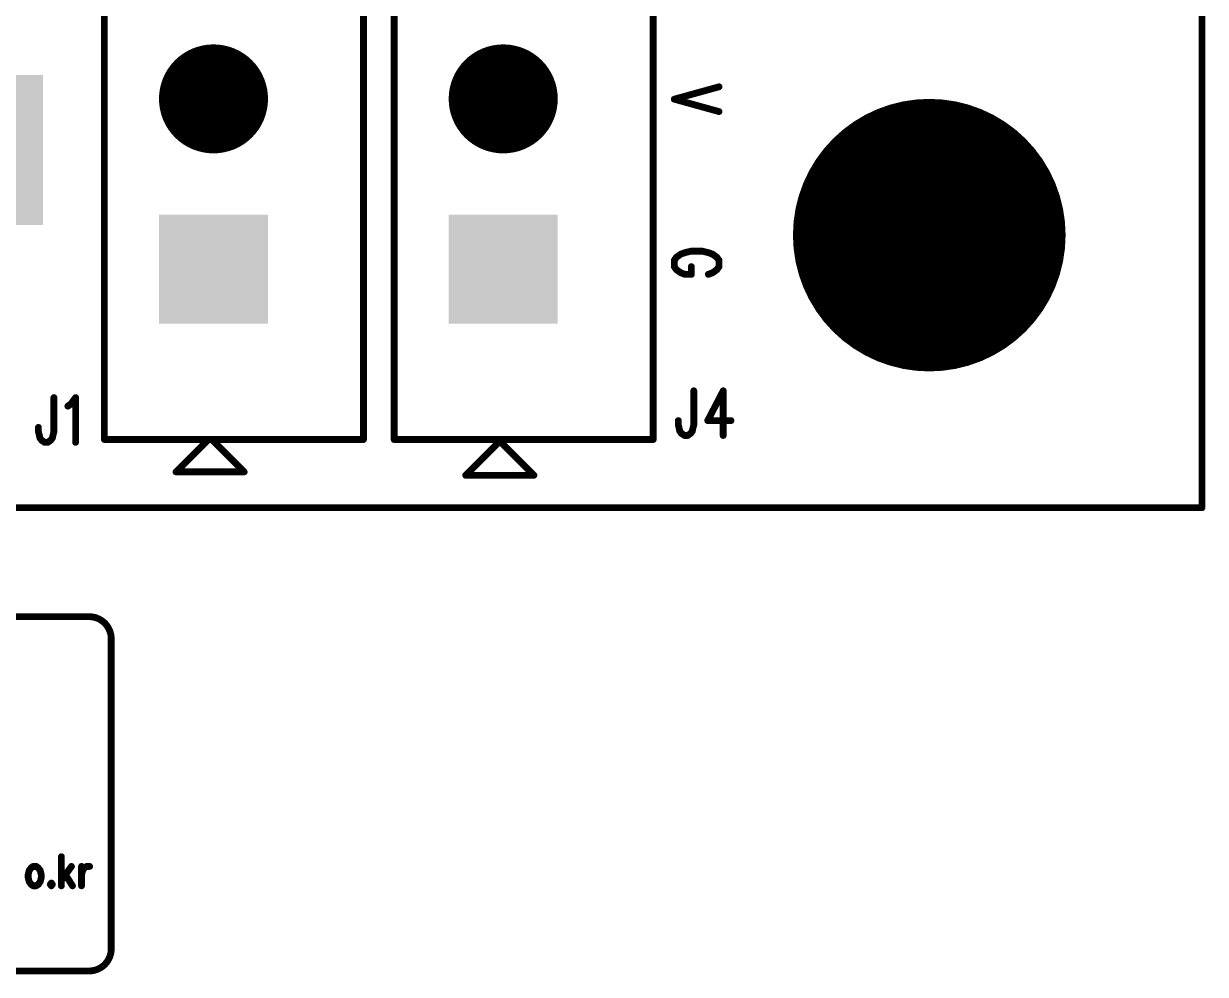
# Model space of a CAD drawing. Extents: x 98.7 to 144.1, y 93.1 to 144.1.
# Drawn here: x 126.72 to 144.05, y 93.15 to 107.1 of the extents above; entities that cross this region are included whole.
import ezdxf

# ---------------------------------------------------------------- set-up
doc = ezdxf.new("R2010")
doc.units = 0
doc.layers.get('0').update_dxf_attribs({"linetype": 'CONTINUOUS'})
doc.layers.add('MASK-TOP_PHO', color=10, linetype='CONTINUOUS')
doc.layers.add('SILK-TOP_PHO', color=9, linetype='CONTINUOUS')

# ---------------------------------------------------------------- blocks, each defined once
blk = doc.blocks.new('ROUND_1')
at = {"const_width": 0.050038}
blk.add_lwpolyline([(-0.025018, 0, 1), (0.025018, 0, 1)], format="xyb", close=True, dxfattribs=at)
blk = doc.blocks.new('SQUARE_28')
blk.add_solid([(0.799972, 0.799972), (0.799972, -0.799972), (-0.799972, 0.799972), (-0.799972, -0.799972)])
blk = doc.blocks.new('ROUND_32')
at = {"const_width": 1.999996}
blk.add_lwpolyline([(-0.999998, 0, 1), (0.999998, 0, 1)], format="xyb", close=True, dxfattribs=at)
blk = doc.blocks.new('ROUND_49')
at = {"const_width": 0.799972}
blk.add_lwpolyline([(-0.399986, 0, 1), (0.399986, 0, 1)], format="xyb", close=True, dxfattribs=at)
blk = doc.blocks.new('SQUARE_171')
blk.add_solid([(1.099946, 1.099946), (1.099946, -1.099946), (-1.099946, 1.099946), (-1.099946, -1.099946)])

msp = doc.modelspace()

# ---------------------------------------------------------------- linework, layer by layer
at = {"layer": 'MASK-TOP_PHO'}
for points, const_width in [([(143.999966, 100.000054), (143.999966, 143.999966)], 0.100076), ([(124.100082, 105.24998), (125.899926, 105.24998)], 2.199892), ([(100.000054, 100.000054), (143.999966, 100.000054)], 0.100076), ([(127.674878, 98.400108), (100.374958, 98.400108)], 0.100076), ([(127.999998, 93.525086), (127.999998, 98.074988)], 0.100076), ([(127.268986, 94.87662), (127.268986, 94.4499)], 0.100076), ([(126.796292, 94.67342), (126.78156, 94.61246)], 0.100076), ([(126.78156, 94.61246), (126.78156, 94.57182)], 0.100076), ([(126.825756, 94.71406), (126.796292, 94.67342)], 0.100076), ([(126.855474, 94.73438), (126.825756, 94.71406)], 0.100076), ([(126.89967, 94.73438), (126.855474, 94.73438)], 0.100076), ([(126.929134, 94.71406), (126.89967, 94.73438)], 0.100076), ([(126.958852, 94.67342), (126.929134, 94.71406)], 0.100076), ([(126.973584, 94.61246), (126.958852, 94.67342)], 0.100076), ([(126.973584, 94.57182), (126.973584, 94.61246)], 0.100076), ([(127.416814, 94.73438), (127.268986, 94.53118)], 0.100076), ([(127.328168, 94.61246), (127.431546, 94.4499)], 0.100076), ([(127.564388, 94.73438), (127.564388, 94.4499)], 0.100076), ([(127.564388, 94.61246), (127.57912, 94.67342)], 0.100076), ([(127.57912, 94.67342), (127.608838, 94.71406)], 0.100076), ([(127.608838, 94.71406), (127.638302, 94.73438)], 0.100076), ([(127.638302, 94.73438), (127.682752, 94.73438)], 0.100076), ([(126.78156, 94.57182), (126.796292, 94.51086)], 0.100076), ([(126.796292, 94.51086), (126.825756, 94.47022)], 0.100076), ([(126.825756, 94.47022), (126.855474, 94.4499)], 0.100076), ([(126.855474, 94.4499), (126.89967, 94.4499)], 0.100076), ([(126.89967, 94.4499), (126.929134, 94.47022)], 0.100076), ([(126.929134, 94.47022), (126.958852, 94.51086)], 0.100076), ([(126.958852, 94.51086), (126.973584, 94.57182)], 0.100076), ([(127.121412, 94.49054), (127.106426, 94.47022)], 0.100076), ([(127.106426, 94.47022), (127.121412, 94.4499)], 0.100076), ([(127.136144, 94.47022), (127.121412, 94.49054)], 0.100076), ([(127.121412, 94.4499), (127.136144, 94.47022)], 0.100076), ([(100.374958, 93.199966), (127.674878, 93.199966)], 0.100076)]:
    msp.add_lwpolyline(points, dxfattribs=dict(at, const_width=const_width))
at = {"layer": 'MASK-TOP_PHO', "const_width": 0.100076}
for points in [[(127.999998, 98.074988, 0.4142136), (127.674878, 98.400108)], [(127.674878, 93.199966, 0.4142136), (127.999998, 93.525086)]]:
    msp.add_lwpolyline(points, format="xyb", dxfattribs=at)
at = {"layer": 'SILK-TOP_PHO', "const_width": 0.100076}
for points in [[(143.999966, 100.000054), (143.999966, 143.999966)], [(132.150104, 101.000052), (132.150104, 113.4999)], [(135.949944, 113.4999), (135.949944, 101.000052)], [(127.899922, 101.000052), (127.899922, 111.000032)], [(131.700016, 111.000032), (131.700016, 101.000052)], [(136.915652, 106.177334), (136.259316, 105.99547)], [(136.915652, 105.813606), (136.259316, 105.99547)], [(136.290558, 103.674926), (136.259316, 103.62946)], [(136.259316, 103.62946), (136.259316, 103.538528)], [(136.353042, 103.720392), (136.290558, 103.674926)], [(136.415526, 103.743252), (136.353042, 103.720392)], [(136.509252, 103.765858), (136.415526, 103.743252)], [(136.665716, 103.765858), (136.509252, 103.765858)], [(136.759442, 103.743252), (136.665716, 103.765858)], [(136.821926, 103.720392), (136.759442, 103.743252)], [(136.88441, 103.674926), (136.821926, 103.720392)], [(136.915652, 103.62946), (136.88441, 103.674926)], [(136.915652, 103.538528), (136.915652, 103.62946)], [(136.259316, 103.538528), (136.290558, 103.493062)], [(136.290558, 103.493062), (136.353042, 103.44785)], [(136.353042, 103.44785), (136.415526, 103.42499)], [(136.509252, 103.538528), (136.509252, 103.42499)], [(136.759442, 103.42499), (136.821926, 103.44785)], [(136.821926, 103.44785), (136.88441, 103.493062)], [(136.88441, 103.493062), (136.915652, 103.538528)], [(136.415526, 103.42499), (136.509252, 103.42499)], [(136.545574, 101.71557), (136.545574, 101.215698)], [(136.977374, 101.71557), (136.750044, 101.278182)], [(136.977374, 101.71557), (136.977374, 101.059488)], [(127.159004, 101.615748), (127.159004, 101.115622)], [(127.409194, 101.521768), (127.477266, 101.615748)], [(127.477266, 101.615748), (127.477266, 100.959412)], [(127.363728, 101.490526), (127.409194, 101.521768)], [(136.318244, 101.215698), (136.318244, 101.278182)], [(136.34085, 101.121972), (136.318244, 101.215698)], [(136.545574, 101.215698), (136.522714, 101.121972)], [(136.750044, 101.278182), (137.090912, 101.278182)], [(126.931928, 101.115622), (126.931928, 101.178106)], [(126.954534, 101.021896), (126.931928, 101.115622)], [(126.977394, 100.990654), (126.954534, 101.021896)], [(127.136398, 101.021896), (127.113538, 100.990654)], [(127.159004, 101.115622), (127.136398, 101.021896)], [(136.36371, 101.09073), (136.34085, 101.121972)], [(136.409176, 101.059488), (136.36371, 101.09073)], [(136.454642, 101.059488), (136.409176, 101.059488)], [(136.500108, 101.09073), (136.454642, 101.059488)], [(136.522714, 101.121972), (136.500108, 101.09073)], [(127.022606, 100.959412), (126.977394, 100.990654)], [(127.068072, 100.959412), (127.022606, 100.959412)], [(127.113538, 100.990654), (127.068072, 100.959412)], [(131.700016, 101.000052), (127.899922, 101.000052)], [(128.949958, 100.525072), (129.424938, 101.000052)], [(129.474976, 101.000052), (129.949956, 100.525072)], [(135.949944, 101.000052), (132.150104, 101.000052)], [(133.199886, 100.475034), (133.67512, 100.950014)], [(133.724904, 100.950014), (134.199884, 100.475034)], [(129.949956, 100.525072), (128.949958, 100.525072)], [(134.199884, 100.475034), (133.199886, 100.475034)], [(100.000054, 100.000054), (143.999966, 100.000054)], [(127.674878, 98.400108), (100.374958, 98.400108)], [(127.999998, 93.525086), (127.999998, 98.074988)], [(127.268986, 94.87662), (127.268986, 94.4499)], [(126.796292, 94.67342), (126.78156, 94.61246)], [(126.78156, 94.61246), (126.78156, 94.57182)], [(126.825756, 94.71406), (126.796292, 94.67342)], [(126.855474, 94.73438), (126.825756, 94.71406)], [(126.89967, 94.73438), (126.855474, 94.73438)], [(126.929134, 94.71406), (126.89967, 94.73438)], [(126.958852, 94.67342), (126.929134, 94.71406)], [(126.973584, 94.61246), (126.958852, 94.67342)], [(126.973584, 94.57182), (126.973584, 94.61246)], [(127.416814, 94.73438), (127.268986, 94.53118)], [(127.328168, 94.61246), (127.431546, 94.4499)], [(127.564388, 94.73438), (127.564388, 94.4499)], [(127.564388, 94.61246), (127.57912, 94.67342)], [(127.57912, 94.67342), (127.608838, 94.71406)], [(127.608838, 94.71406), (127.638302, 94.73438)], [(127.638302, 94.73438), (127.682752, 94.73438)], [(126.78156, 94.57182), (126.796292, 94.51086)], [(126.796292, 94.51086), (126.825756, 94.47022)], [(126.825756, 94.47022), (126.855474, 94.4499)], [(126.855474, 94.4499), (126.89967, 94.4499)], [(126.89967, 94.4499), (126.929134, 94.47022)], [(126.929134, 94.47022), (126.958852, 94.51086)], [(126.958852, 94.51086), (126.973584, 94.57182)], [(127.121412, 94.49054), (127.106426, 94.47022)], [(127.106426, 94.47022), (127.121412, 94.4499)], [(127.136144, 94.47022), (127.121412, 94.49054)], [(127.121412, 94.4499), (127.136144, 94.47022)], [(100.374958, 93.199966), (127.674878, 93.199966)]]:
    msp.add_lwpolyline(points, dxfattribs=at)
for points in [[(127.999998, 98.074988, 0.4142136), (127.674878, 98.400108)], [(127.674878, 93.199966, 0.4142136), (127.999998, 93.525086)]]:
    msp.add_lwpolyline(points, format="xyb", dxfattribs=at)

# ---------------------------------------------------------------- block references
at = {"layer": 'MASK-TOP_PHO'}
for name, p in [('ROUND_49', (129.500122, 106.000042)), ('ROUND_49', (133.75005, 106.000042)), ('SQUARE_171', (125.899926, 105.24998)), ('ROUND_32', (139.999974, 104.000046)), ('SQUARE_28', (129.500122, 103.49992)), ('SQUARE_28', (133.75005, 103.49992)), ('ROUND_1', (143.999966, 100.000054)), ('ROUND_1', (127.674878, 98.400108)), ('ROUND_1', (127.674878, 98.400108)), ('ROUND_1', (127.999998, 98.074988)), ('ROUND_1', (127.999998, 98.074988)), ('ROUND_1', (127.268986, 94.87662)), ('ROUND_1', (126.78156, 94.61246)), ('ROUND_1', (126.796292, 94.67342)), ('ROUND_1', (126.825756, 94.71406)), ('ROUND_1', (126.855474, 94.73438)), ('ROUND_1', (126.855474, 94.73438)), ('ROUND_1', (126.89967, 94.73438)), ('ROUND_1', (126.929134, 94.71406)), ('ROUND_1', (126.958852, 94.67342)), ('ROUND_1', (126.973584, 94.61246)), ('ROUND_1', (127.328168, 94.61246)), ('ROUND_1', (127.416814, 94.73438)), ('ROUND_1', (127.564388, 94.73438)), ('ROUND_1', (127.564388, 94.61246)), ('ROUND_1', (127.57912, 94.67342)), ('ROUND_1', (127.57912, 94.67342)), ('ROUND_1', (127.608838, 94.71406)), ('ROUND_1', (127.638302, 94.73438)), ('ROUND_1', (127.682752, 94.73438)), ('ROUND_1', (126.78156, 94.57182)), ('ROUND_1', (126.796292, 94.51086)), ('ROUND_1', (126.825756, 94.47022)), ('ROUND_1', (126.855474, 94.4499)), ('ROUND_1', (126.89967, 94.4499)), ('ROUND_1', (126.929134, 94.47022)), ('ROUND_1', (126.958852, 94.51086)), ('ROUND_1', (126.973584, 94.57182)), ('ROUND_1', (127.106426, 94.47022)), ('ROUND_1', (127.121412, 94.49054)), ('ROUND_1', (127.121412, 94.49054)), ('ROUND_1', (127.121412, 94.4499)), ('ROUND_1', (127.136144, 94.47022)), ('ROUND_1', (127.268986, 94.53118)), ('ROUND_1', (127.268986, 94.4499)), ('ROUND_1', (127.431546, 94.4499)), ('ROUND_1', (127.564388, 94.4499)), ('ROUND_1', (127.999998, 93.525086)), ('ROUND_1', (127.999998, 93.525086)), ('ROUND_1', (127.674878, 93.199966)), ('ROUND_1', (127.674878, 93.199966))]:
    msp.add_blockref(name, p, dxfattribs=at)
at = {"layer": 'SILK-TOP_PHO'}
for p in [(136.915652, 106.177334), (136.259316, 105.99547), (136.259316, 105.99547), (136.915652, 105.813606), (136.259316, 103.62946), (136.290558, 103.674926), (136.353042, 103.720392), (136.415526, 103.743252), (136.509252, 103.765858), (136.665716, 103.765858), (136.759442, 103.743252), (136.821926, 103.720392), (136.88441, 103.674926), (136.915652, 103.62946), (136.259316, 103.538528), (136.290558, 103.493062), (136.353042, 103.44785), (136.509252, 103.538528), (136.821926, 103.44785), (136.88441, 103.493062), (136.915652, 103.538528), (136.415526, 103.42499), (136.509252, 103.42499), (136.509252, 103.42499), (136.759442, 103.42499), (136.545574, 101.71557), (136.977374, 101.71557), (136.977374, 101.71557), (127.159004, 101.615748), (127.477266, 101.615748), (127.363728, 101.490526), (127.409194, 101.521768), (136.318244, 101.278182), (136.318244, 101.215698), (136.545574, 101.215698), (136.750044, 101.278182), (137.090912, 101.278182), (126.931928, 101.178106), (126.931928, 101.115622), (126.954534, 101.021896), (127.136398, 101.021896), (127.159004, 101.115622), (136.34085, 101.121972), (136.36371, 101.09073), (136.409176, 101.059488), (136.454642, 101.059488), (136.500108, 101.09073), (136.522714, 101.121972), (136.977374, 101.059488), (126.977394, 100.990654), (127.022606, 100.959412), (127.068072, 100.959412), (127.113538, 100.990654), (127.477266, 100.959412), (127.899922, 101.000052), (129.424938, 101.000052), (129.474976, 101.000052), (131.700016, 101.000052), (131.700016, 101.000052), (132.150104, 101.000052), (133.67512, 100.950014), (133.724904, 100.950014), (135.949944, 101.000052), (135.949944, 101.000052), (128.949958, 100.525072), (129.949956, 100.525072), (133.199886, 100.475034), (134.199884, 100.475034), (143.999966, 100.000054), (127.674878, 98.400108), (127.674878, 98.400108), (127.999998, 98.074988), (127.999998, 98.074988), (127.268986, 94.87662), (126.78156, 94.61246), (126.796292, 94.67342), (126.825756, 94.71406), (126.855474, 94.73438), (126.855474, 94.73438), (126.89967, 94.73438), (126.929134, 94.71406), (126.958852, 94.67342), (126.973584, 94.61246), (127.328168, 94.61246), (127.416814, 94.73438), (127.564388, 94.73438), (127.564388, 94.61246), (127.57912, 94.67342), (127.57912, 94.67342), (127.608838, 94.71406), (127.638302, 94.73438), (127.682752, 94.73438), (126.78156, 94.57182), (126.796292, 94.51086), (126.825756, 94.47022), (126.855474, 94.4499), (126.89967, 94.4499), (126.929134, 94.47022), (126.958852, 94.51086), (126.973584, 94.57182), (127.106426, 94.47022), (127.121412, 94.49054), (127.121412, 94.49054), (127.121412, 94.4499), (127.136144, 94.47022), (127.268986, 94.53118), (127.268986, 94.4499), (127.431546, 94.4499), (127.564388, 94.4499), (127.999998, 93.525086), (127.999998, 93.525086), (127.674878, 93.199966), (127.674878, 93.199966)]:
    msp.add_blockref('ROUND_1', p, dxfattribs=at)

doc.saveas('drawing.dxf')
